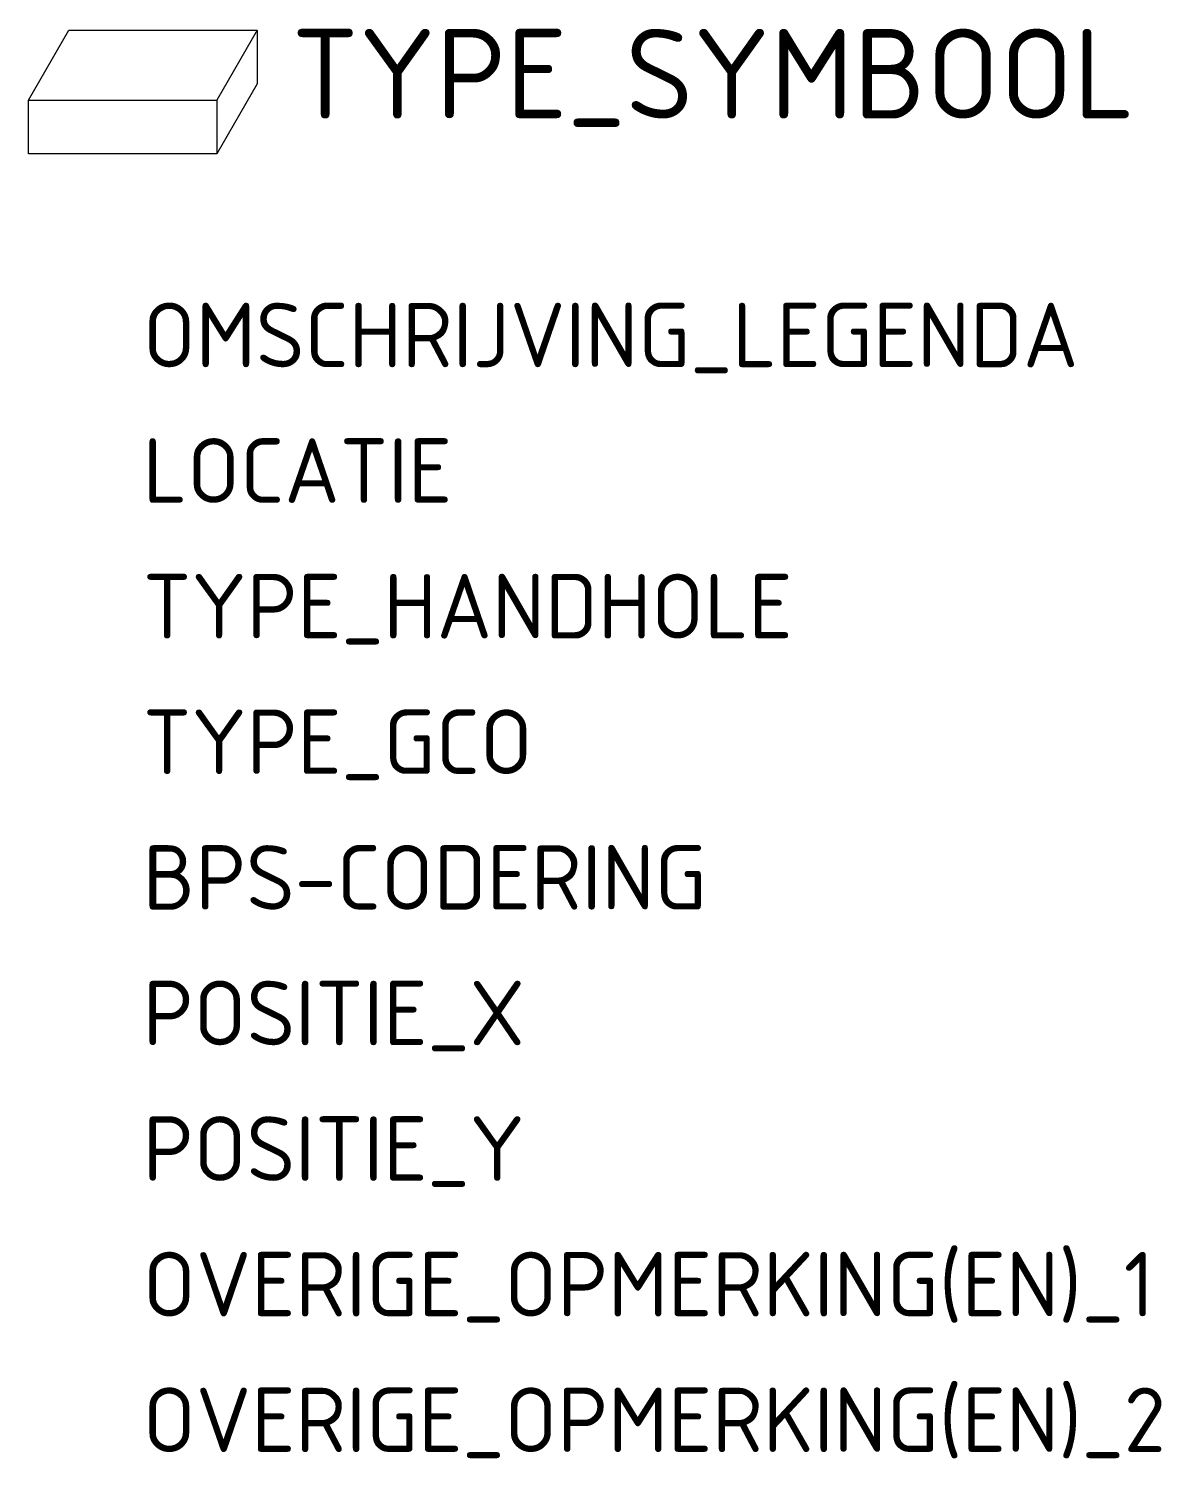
# Model space of a CAD drawing. Extents: x -3.2 to 28.4, y -38.9 to 1.
import ezdxf
from ezdxf.enums import TextEntityAlignment as Align

# ---------------------------------------------------------------- set-up
doc = ezdxf.new("R2010")
doc.units = 0
doc.header["$LTSCALE"] = 5
doc.header["$MEASUREMENT"] = 0
doc.layers.get('0').update_dxf_attribs({"linetype": 'CONTINUOUS'})
doc.layers.add('N-WE-KL-DATA-T18', color=1, linetype='CONTINUOUS', lineweight=18)
doc.layers.add('N-WE-KL-DATA-T25', color=7, linetype='CONTINUOUS', lineweight=25)
doc.styles.add('NLCS-ISO', font='NLCS-ISO.ttf', dxfattribs={"height": 1.8})

msp = doc.modelspace()

# ---------------------------------------------------------------- linework, layer by layer
at = {"color": 0, "linetype": 'ByBlock', "flags": 128}
for points in [[(-3.198, -0.974), (-2.073, 0.974), (3.177, 0.974), (2.052, -0.974)], [(3.177, 0.974), (3.177, -0.526), (2.052, -2.474)], [(-3.198, -0.974), (2.052, -0.974), (2.052, -2.474), (-3.198, -2.474), (-3.198, -0.974)]]:
    msp.add_lwpolyline(points, dxfattribs=at)

# ---------------------------------------------------------------- texts
at = {"layer": 'N-WE-KL-DATA-T18', "linetype": 'ByBlock', "style": 'NLCS-ISO', "flags": 1}
for tag, p, s in [('OMSCHRIJVING_LEGENDA', (-0.01, -8.431), 'Handhole+GCO'), ('LOCATIE', (-0.01, -12.215), ''), ('TYPE_HANDHOLE', (-0.01, -16), ''), ('TYPE_GCO', (-0.01, -19.784), ''), ('BPS-CODERING', (-0.01, -23.569), ''), ('POSITIE_X', (-0.01, -27.353), ''), ('POSITIE_Y', (-0.01, -31.138), ''), ('OVERIGE_OPMERKING(EN)_1', (-0.01, -34.922), ''), ('OVERIGE_OPMERKING(EN)_2', (-0.01, -38.707), '')]:
    msp.add_attdef(tag, p, s, height=1.8, dxfattribs=at)
at = {"layer": 'N-WE-KL-DATA-T25', "linetype": 'ByBlock', "style": 'NLCS-ISO'}
msp.add_attdef('TYPE_SYMBOOL', text='?', height=2.5, dxfattribs=at).set_placement((15.901, -0.239), align=Align.MIDDLE_CENTER)

doc.saveas('drawing.dxf')
